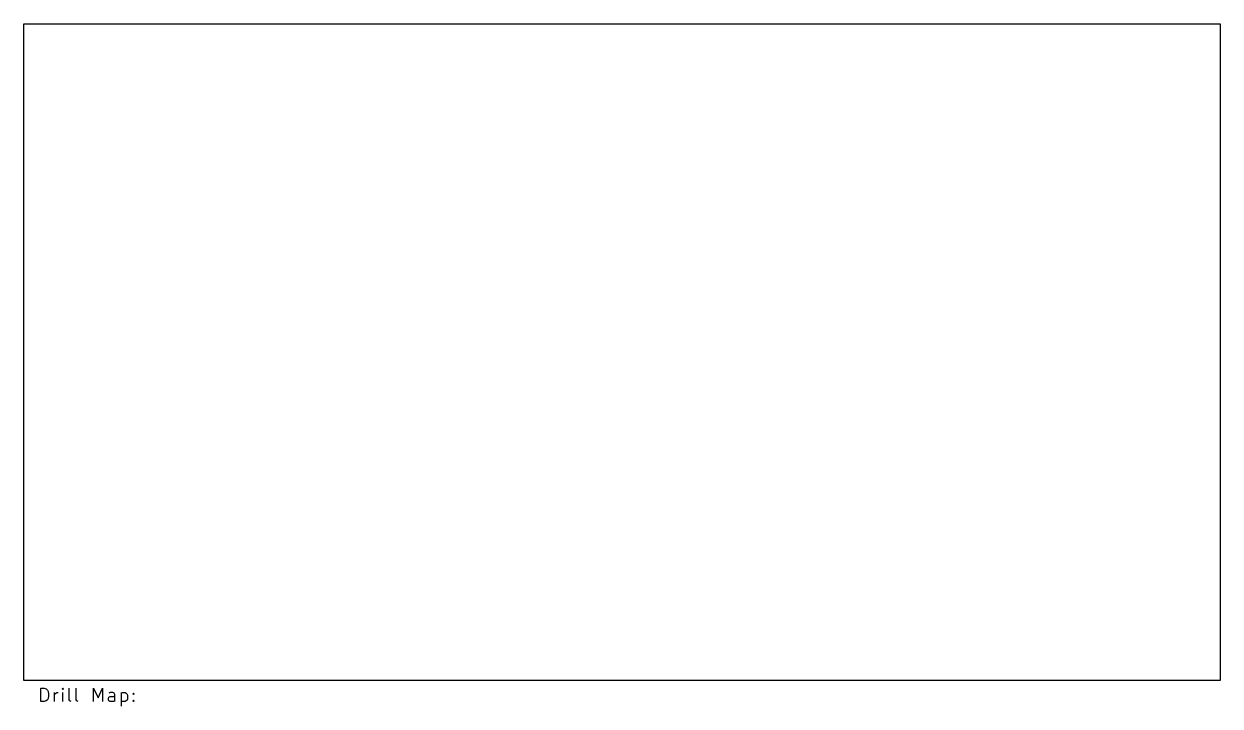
# Model space of a CAD drawing. Extents: x 72 to 250, y -141 to -40.
import ezdxf

# ---------------------------------------------------------------- set-up
doc = ezdxf.new("R2010")
doc.units = 0
doc.layers.add('BLACK', color=7, linetype='CONTINUOUS')

msp = doc.modelspace()

# ---------------------------------------------------------------- linework, layer by layer
at = {"layer": 'BLACK', "linetype": 'CONTINUOUS'}
for p, q in [((72.5, -40), (250, -40)), ((72.5, -137.5), (72.5, -40)), ((250, -40), (250, -137.5)), ((250, -137.5), (72.5, -137.5)), ((75.0262, -140.655), (75.0262, -138.655)), ((75.0262, -138.655), (75.5024, -138.655)), ((75.5024, -138.655), (75.7881, -138.75)), ((75.7881, -138.75), (75.9786, -138.94)), ((75.9786, -138.94), (76.0738, -139.131)), ((76.0738, -140.179), (75.9786, -140.369)), ((76.0738, -139.131), (76.169, -139.512)), ((76.169, -139.798), (76.0738, -140.179)), ((76.169, -139.512), (76.169, -139.798)), ((77.0262, -140.655), (77.0262, -139.321)), ((77.0262, -139.702), (77.1214, -139.512)), ((77.1214, -139.512), (77.2167, -139.417)), ((77.2167, -139.417), (77.4071, -139.321)), ((77.4071, -139.321), (77.5976, -139.321)), ((78.2643, -138.655), (78.169, -138.75)), ((78.169, -138.75), (78.2643, -138.845)), ((78.3595, -138.75), (78.2643, -138.655)), ((78.2643, -138.655), (78.2643, -138.845)), ((78.2643, -138.845), (78.3595, -138.75)), ((78.2643, -140.655), (78.2643, -139.321)), ((79.2167, -140.369), (79.2167, -138.655)), ((80.2643, -140.369), (80.2643, -138.655)), ((82.8357, -140.655), (82.8357, -138.655)), ((82.8357, -138.655), (83.5024, -140.083)), ((83.5024, -140.083), (84.169, -138.655)), ((84.169, -138.655), (84.169, -140.655)), ((85.0262, -140.179), (85.1214, -139.988)), ((85.0262, -140.369), (85.0262, -140.179)), ((85.3119, -139.321), (85.1214, -139.417)), ((85.1214, -139.988), (85.3119, -139.893)), ((85.6929, -139.321), (85.3119, -139.321)), ((85.3119, -139.893), (85.7881, -139.893)), ((85.8833, -139.417), (85.6929, -139.321)), ((85.7881, -139.893), (85.9786, -139.798)), ((85.9786, -139.607), (85.8833, -139.417)), ((85.9786, -140.655), (85.9786, -139.607)), ((86.931, -139.321), (86.931, -141.321)), ((86.931, -139.417), (87.1214, -139.321)), ((87.1214, -139.321), (87.5024, -139.321)), ((87.5024, -139.321), (87.6929, -139.417)), ((87.6929, -139.417), (87.7881, -139.512)), ((87.7881, -139.512), (87.8833, -139.702)), ((87.8833, -139.702), (87.8833, -140.274)), ((88.6452, -139.512), (88.7405, -139.417)), ((88.7405, -139.607), (88.6452, -139.512)), ((88.7405, -139.417), (88.8357, -139.512)), ((88.7405, -139.417), (88.7405, -139.607)), ((88.8357, -139.512), (88.7405, -139.607)), ((75.5024, -140.655), (75.0262, -140.655)), ((75.7881, -140.56), (75.5024, -140.655)), ((75.9786, -140.369), (75.7881, -140.56)), ((79.3119, -140.56), (79.2167, -140.369)), ((79.5024, -140.655), (79.3119, -140.56)), ((80.3595, -140.56), (80.2643, -140.369)), ((80.55, -140.655), (80.3595, -140.56)), ((85.1214, -140.56), (85.0262, -140.369)), ((85.3119, -140.655), (85.1214, -140.56)), ((85.7881, -140.655), (85.3119, -140.655)), ((85.9786, -140.56), (85.7881, -140.655)), ((87.1214, -140.655), (86.931, -140.56)), ((87.5024, -140.655), (87.1214, -140.655)), ((87.6929, -140.56), (87.5024, -140.655)), ((87.7881, -140.464), (87.6929, -140.56)), ((87.8833, -140.274), (87.7881, -140.464)), ((88.6452, -140.56), (88.7405, -140.464)), ((88.7405, -140.655), (88.6452, -140.56)), ((88.7405, -140.464), (88.8357, -140.56)), ((88.7405, -140.464), (88.7405, -140.655)), ((88.8357, -140.56), (88.7405, -140.655))]:
    msp.add_line(p, q, dxfattribs=at)

doc.saveas('drawing.dxf')
